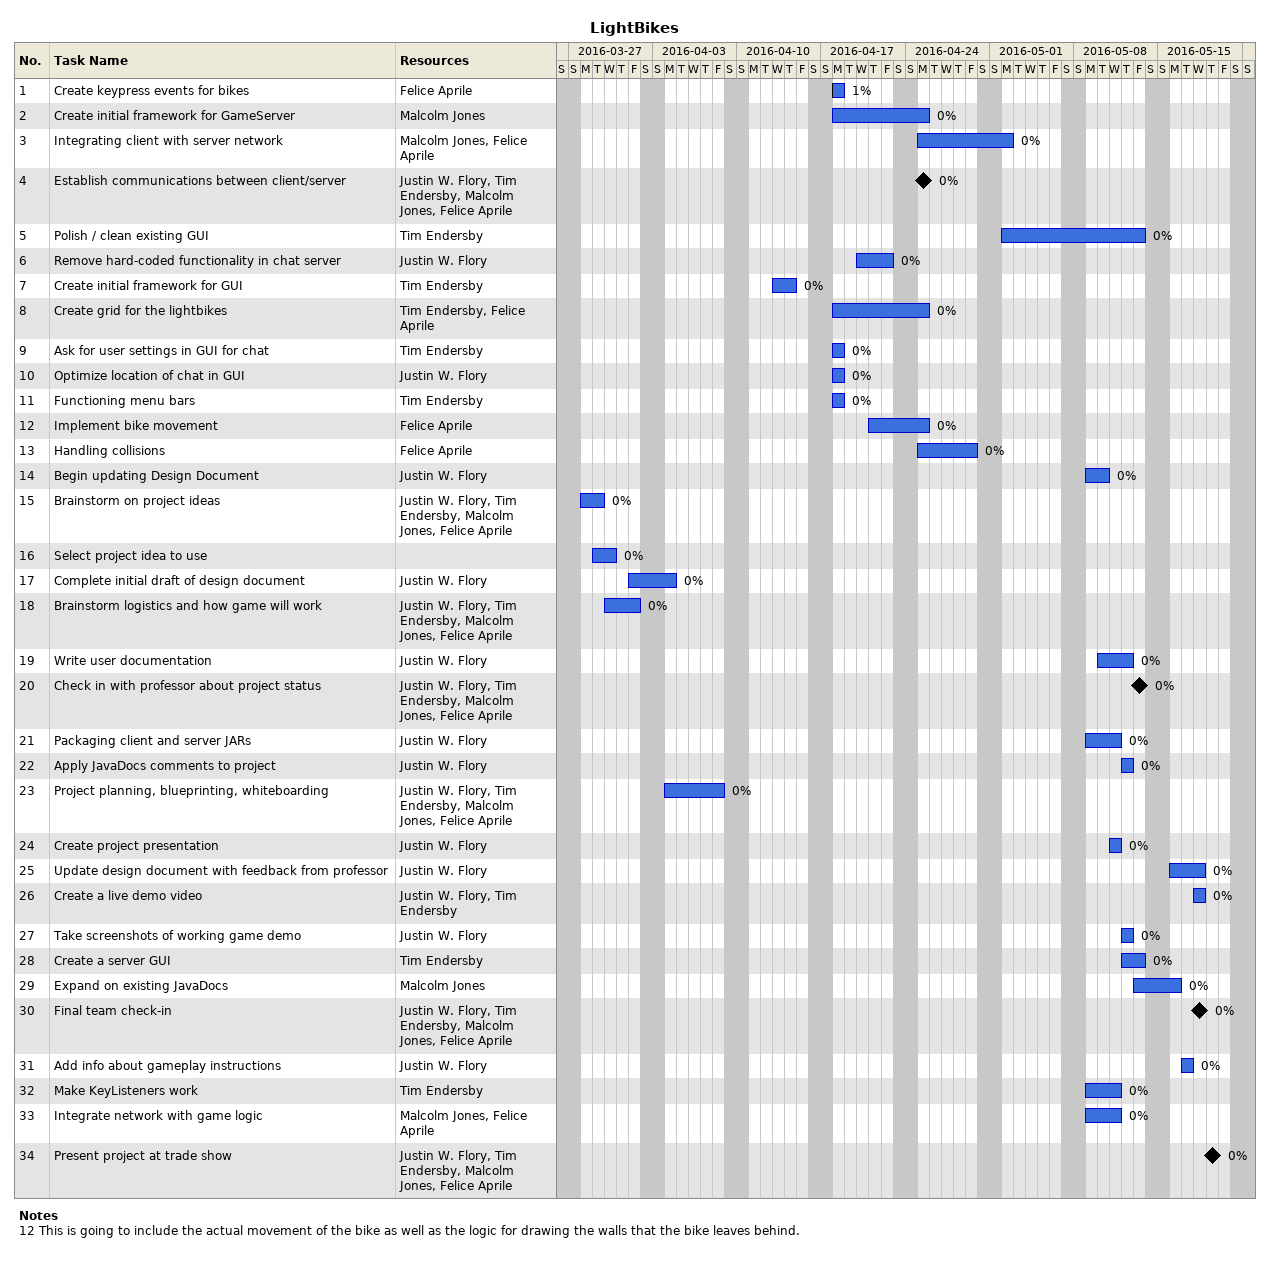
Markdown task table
LightBikes

| ID | Task | Start | Finish | Resources | % complete |
|---|---|---|---|---|---|
| 1 | Create keypress events for bikes | 2016-04-18 | 2016-04-18 | Felice Aprile | 1 |
| 2 | Create initial framework for GameServer | 2016-04-18 | 2016-04-25 | Malcolm Jones | 0 |
| 3 | Integrating client with server network | 2016-04-25 | 2016-05-02 | Malcolm Jones, Felice Aprile | 0 |
| 4 | Establish communications between client/server (milestone) | 2016-04-25 | 2016-04-25 | Justin W. Flory, Tim Endersby, Malcolm Jones, Felice Aprile | 0 |
| 5 | Polish / clean existing GUI | 2016-05-02 | 2016-05-13 | Tim Endersby | 0 |
| 6 | Remove hard-coded functionality in chat server | 2016-04-20 | 2016-04-22 | Justin W. Flory | 0 |
| 7 | Create initial framework for GUI | 2016-04-13 | 2016-04-14 | Tim Endersby | 0 |
| 8 | Create grid for the lightbikes | 2016-04-18 | 2016-04-25 | Tim Endersby, Felice Aprile | 0 |
| 9 | Ask for user settings in GUI for chat | 2016-04-18 | 2016-04-18 | Tim Endersby | 0 |
| 10 | Optimize location of chat in GUI | 2016-04-18 | 2016-04-18 | Justin W. Flory | 0 |
| 11 | Functioning menu bars | 2016-04-18 | 2016-04-18 | Tim Endersby | 0 |
| 12 | Implement bike movement | 2016-04-21 | 2016-04-25 | Felice Aprile | 0 |
| 13 | Handling collisions | 2016-04-25 | 2016-04-29 | Felice Aprile | 0 |
| 14 | Begin updating Design Document | 2016-05-09 | 2016-05-10 | Justin W. Flory | 0 |
| 15 | Brainstorm on project ideas | 2016-03-28 | 2016-03-29 | Justin W. Flory, Tim Endersby, Malcolm Jones, Felice Aprile | 0 |
| 16 | Select project idea to use | 2016-03-29 | 2016-03-30 |  | 0 |
| 17 | Complete initial draft of design document | 2016-04-01 | 2016-04-04 | Justin W. Flory | 0 |
| 18 | Brainstorm logistics and how game will work | 2016-03-30 | 2016-04-01 | Justin W. Flory, Tim Endersby, Malcolm Jones, Felice Aprile | 0 |
| 19 | Write user documentation | 2016-05-10 | 2016-05-12 | Justin W. Flory | 0 |
| 20 | Check in with professor about project status (milestone) | 2016-05-13 | 2016-05-13 | Justin W. Flory, Tim Endersby, Malcolm Jones, Felice Aprile | 0 |
| 21 | Packaging client and server JARs | 2016-05-09 | 2016-05-11 | Justin W. Flory | 0 |
| 22 | Apply JavaDocs comments to project | 2016-05-12 | 2016-05-12 | Justin W. Flory | 0 |
| 23 | Project planning, blueprinting, whiteboarding | 2016-04-04 | 2016-04-08 | Justin W. Flory, Tim Endersby, Malcolm Jones, Felice Aprile | 0 |
| 24 | Create project presentation | 2016-05-11 | 2016-05-11 | Justin W. Flory | 0 |
| 25 | Update design document with feedback from professor | 2016-05-16 | 2016-05-18 | Justin W. Flory | 0 |
| 26 | Create a live demo video | 2016-05-18 | 2016-05-18 | Justin W. Flory, Tim Endersby | 0 |
| 27 | Take screenshots of working game demo | 2016-05-12 | 2016-05-12 | Justin W. Flory | 0 |
| 28 | Create a server GUI | 2016-05-12 | 2016-05-13 | Tim Endersby | 0 |
| 29 | Expand on existing JavaDocs | 2016-05-13 | 2016-05-16 | Malcolm Jones | 0 |
| 30 | Final team check-in (milestone) | 2016-05-18 | 2016-05-18 | Justin W. Flory, Tim Endersby, Malcolm Jones, Felice Aprile | 0 |
| 31 | Add info about gameplay instructions | 2016-05-17 | 2016-05-17 | Justin W. Flory | 0 |
| 32 | Make KeyListeners work | 2016-05-09 | 2016-05-11 | Tim Endersby | 0 |
| 33 | Integrate network with game logic | 2016-05-09 | 2016-05-11 | Malcolm Jones, Felice Aprile | 0 |
| 34 | Present project at trade show (milestone) | 2016-05-19 | 2016-05-19 | Justin W. Flory, Tim Endersby, Malcolm Jones, Felice Aprile | 0 |

Notes
- 12: This is going to include the actual movement of the bike as well as the logic for drawing the walls that the bike leaves behind.
